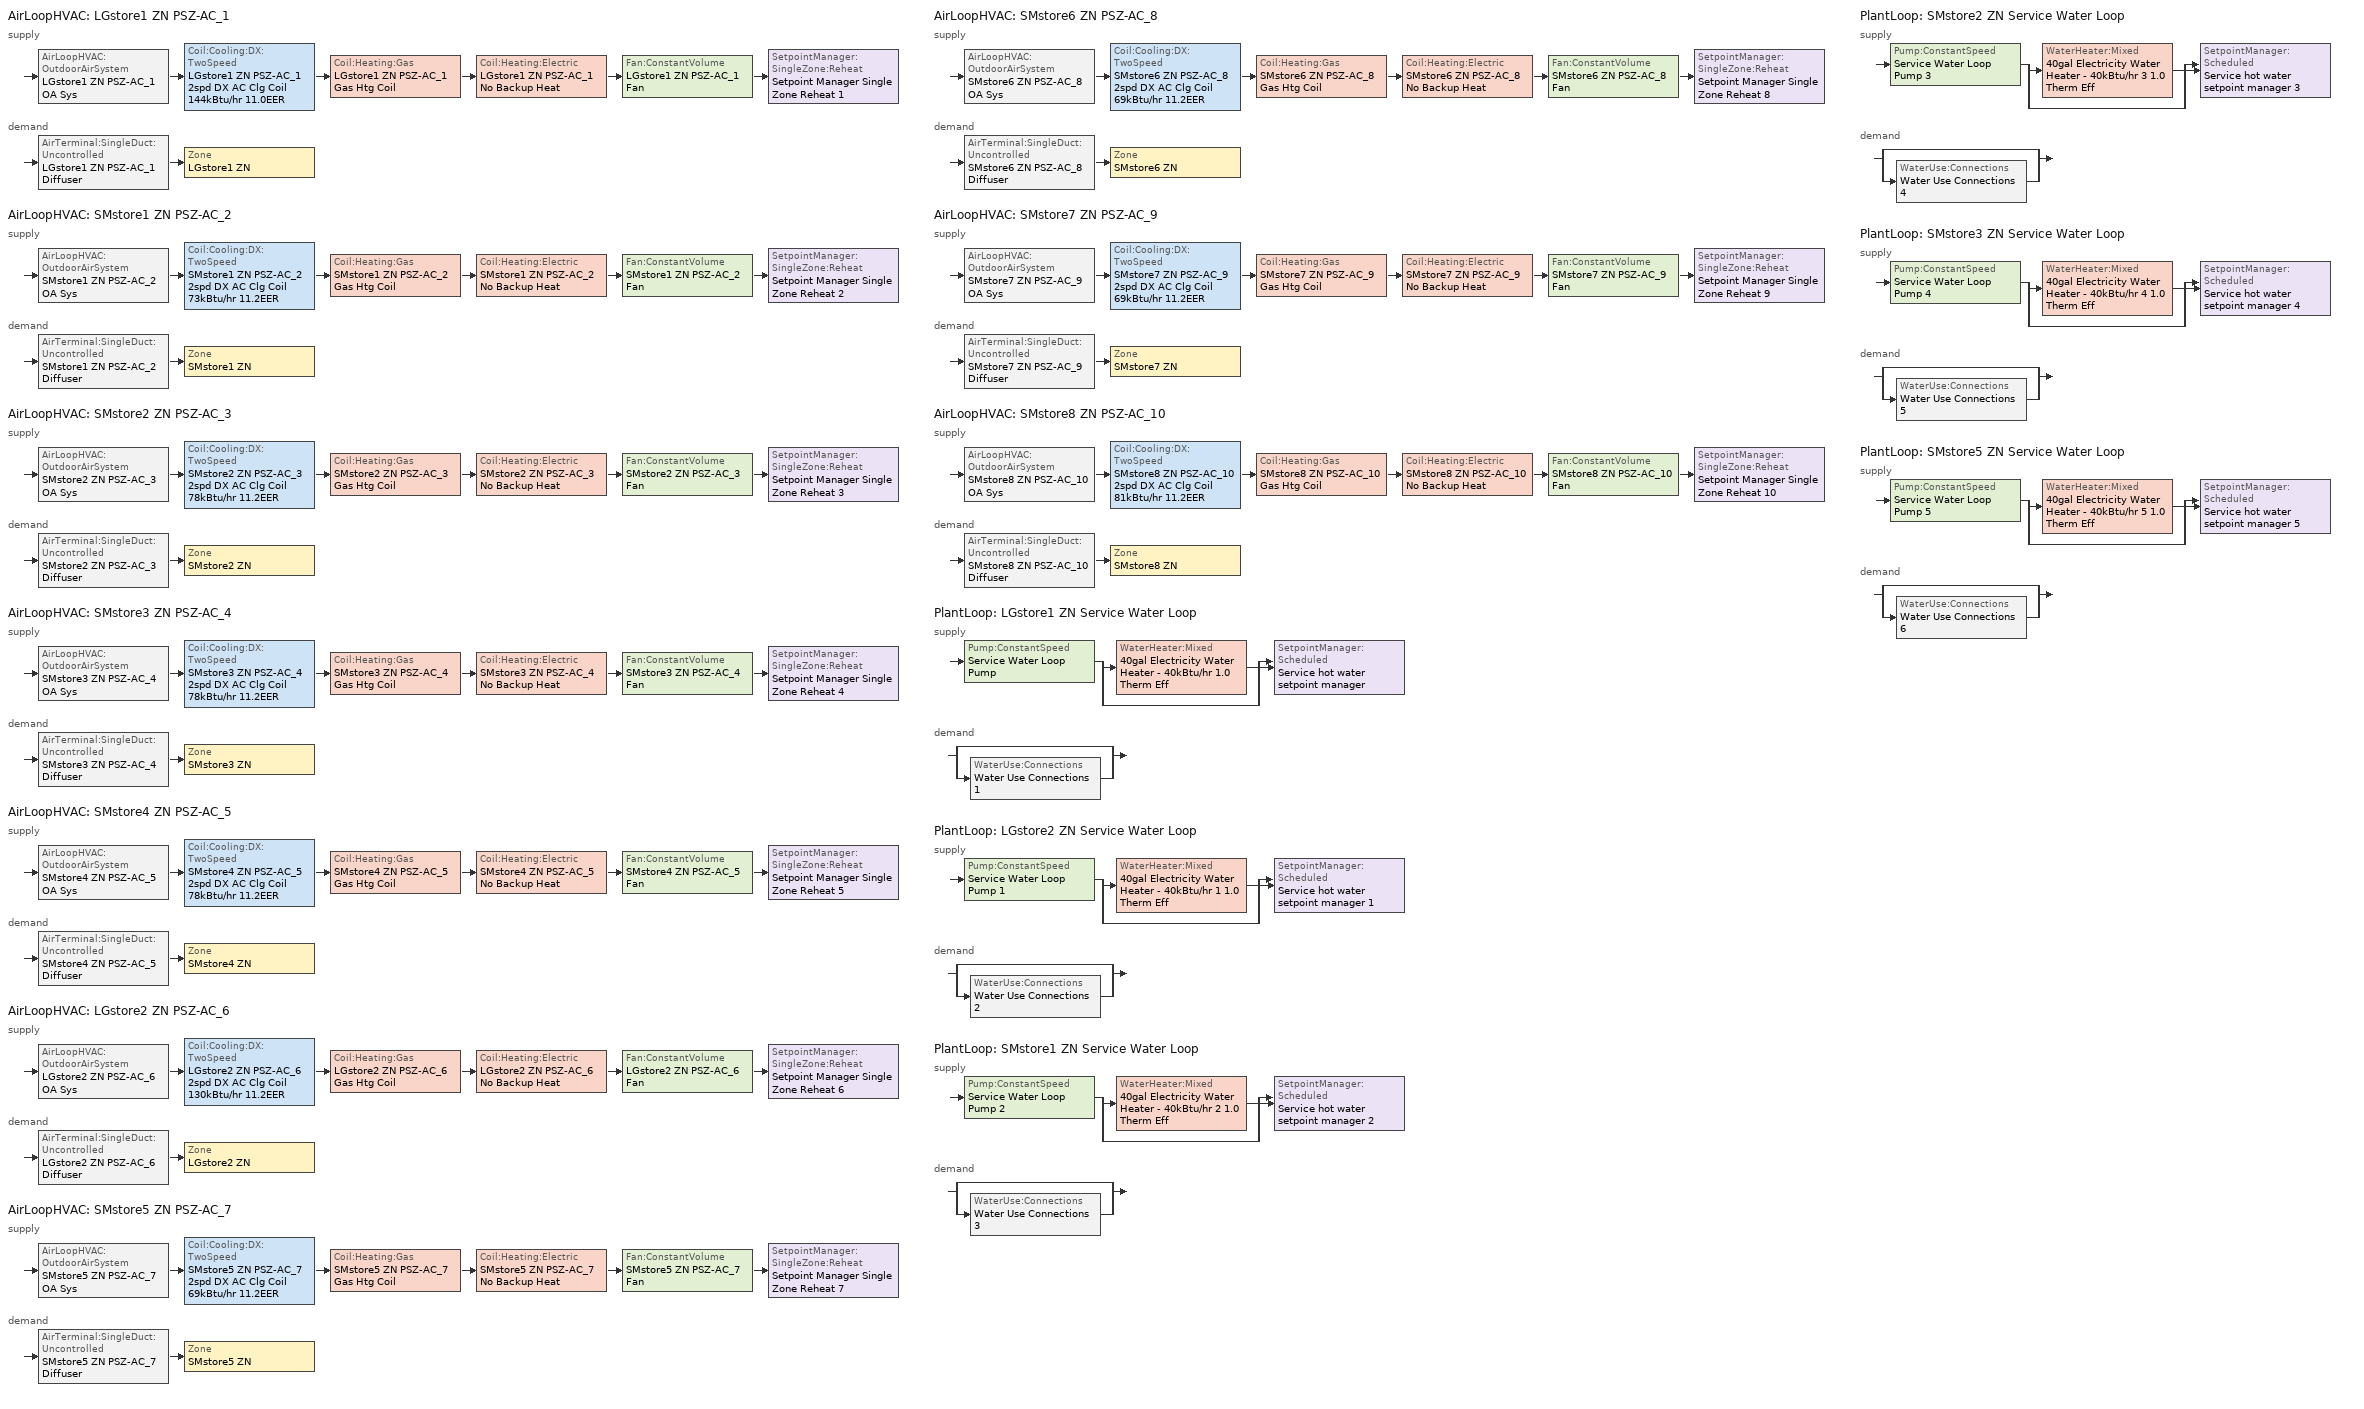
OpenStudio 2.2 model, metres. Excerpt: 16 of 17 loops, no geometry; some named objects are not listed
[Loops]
AirLoopHVAC 'LGstore1 ZN PSZ-AC_1'
 supply: AirLoopHVAC:OutdoorAirSystem 'LGstore1 ZN PSZ-AC_1 OA Sys' > Coil:Cooling:DX:TwoSpeed 'LGstore1 ZN PSZ-AC_1 2spd DX AC Clg Coil 144kBtu/hr 11.0EER' > Coil:Heating:Gas 'LGstore1 ZN PSZ-AC_1 Gas Htg Coil' > Coil:Heating:Electric 'LGstore1 ZN PSZ-AC_1 No Backup Heat' > Fan:ConstantVolume 'LGstore1 ZN PSZ-AC_1 Fan' > SetpointManager:SingleZone:Reheat 'Setpoint Manager Single Zone Reheat 1'
 demand: AirTerminal:SingleDuct:Uncontrolled 'LGstore1 ZN PSZ-AC_1 Diffuser' > Zone 'LGstore1 ZN'
AirLoopHVAC 'SMstore1 ZN PSZ-AC_2'
 supply: AirLoopHVAC:OutdoorAirSystem 'SMstore1 ZN PSZ-AC_2 OA Sys' > Coil:Cooling:DX:TwoSpeed 'SMstore1 ZN PSZ-AC_2 2spd DX AC Clg Coil 73kBtu/hr 11.2EER' > Coil:Heating:Gas 'SMstore1 ZN PSZ-AC_2 Gas Htg Coil' > Coil:Heating:Electric 'SMstore1 ZN PSZ-AC_2 No Backup Heat' > Fan:ConstantVolume 'SMstore1 ZN PSZ-AC_2 Fan' > SetpointManager:SingleZone:Reheat 'Setpoint Manager Single Zone Reheat 2'
 demand: AirTerminal:SingleDuct:Uncontrolled 'SMstore1 ZN PSZ-AC_2 Diffuser' > Zone 'SMstore1 ZN'
AirLoopHVAC 'SMstore2 ZN PSZ-AC_3'
 supply: AirLoopHVAC:OutdoorAirSystem 'SMstore2 ZN PSZ-AC_3 OA Sys' > Coil:Cooling:DX:TwoSpeed 'SMstore2 ZN PSZ-AC_3 2spd DX AC Clg Coil 78kBtu/hr 11.2EER' > Coil:Heating:Gas 'SMstore2 ZN PSZ-AC_3 Gas Htg Coil' > Coil:Heating:Electric 'SMstore2 ZN PSZ-AC_3 No Backup Heat' > Fan:ConstantVolume 'SMstore2 ZN PSZ-AC_3 Fan' > SetpointManager:SingleZone:Reheat 'Setpoint Manager Single Zone Reheat 3'
 demand: AirTerminal:SingleDuct:Uncontrolled 'SMstore2 ZN PSZ-AC_3 Diffuser' > Zone 'SMstore2 ZN'
AirLoopHVAC 'SMstore3 ZN PSZ-AC_4'
 supply: AirLoopHVAC:OutdoorAirSystem 'SMstore3 ZN PSZ-AC_4 OA Sys' > Coil:Cooling:DX:TwoSpeed 'SMstore3 ZN PSZ-AC_4 2spd DX AC Clg Coil 78kBtu/hr 11.2EER' > Coil:Heating:Gas 'SMstore3 ZN PSZ-AC_4 Gas Htg Coil' > Coil:Heating:Electric 'SMstore3 ZN PSZ-AC_4 No Backup Heat' > Fan:ConstantVolume 'SMstore3 ZN PSZ-AC_4 Fan' > SetpointManager:SingleZone:Reheat 'Setpoint Manager Single Zone Reheat 4'
 demand: AirTerminal:SingleDuct:Uncontrolled 'SMstore3 ZN PSZ-AC_4 Diffuser' > Zone 'SMstore3 ZN'
AirLoopHVAC 'SMstore4 ZN PSZ-AC_5'
 supply: AirLoopHVAC:OutdoorAirSystem 'SMstore4 ZN PSZ-AC_5 OA Sys' > Coil:Cooling:DX:TwoSpeed 'SMstore4 ZN PSZ-AC_5 2spd DX AC Clg Coil 78kBtu/hr 11.2EER' > Coil:Heating:Gas 'SMstore4 ZN PSZ-AC_5 Gas Htg Coil' > Coil:Heating:Electric 'SMstore4 ZN PSZ-AC_5 No Backup Heat' > Fan:ConstantVolume 'SMstore4 ZN PSZ-AC_5 Fan' > SetpointManager:SingleZone:Reheat 'Setpoint Manager Single Zone Reheat 5'
 demand: AirTerminal:SingleDuct:Uncontrolled 'SMstore4 ZN PSZ-AC_5 Diffuser' > Zone 'SMstore4 ZN'
AirLoopHVAC 'LGstore2 ZN PSZ-AC_6'
 supply: AirLoopHVAC:OutdoorAirSystem 'LGstore2 ZN PSZ-AC_6 OA Sys' > Coil:Cooling:DX:TwoSpeed 'LGstore2 ZN PSZ-AC_6 2spd DX AC Clg Coil 130kBtu/hr 11.2EER' > Coil:Heating:Gas 'LGstore2 ZN PSZ-AC_6 Gas Htg Coil' > Coil:Heating:Electric 'LGstore2 ZN PSZ-AC_6 No Backup Heat' > Fan:ConstantVolume 'LGstore2 ZN PSZ-AC_6 Fan' > SetpointManager:SingleZone:Reheat 'Setpoint Manager Single Zone Reheat 6'
 demand: AirTerminal:SingleDuct:Uncontrolled 'LGstore2 ZN PSZ-AC_6 Diffuser' > Zone 'LGstore2 ZN'
AirLoopHVAC 'SMstore5 ZN PSZ-AC_7'
 supply: AirLoopHVAC:OutdoorAirSystem 'SMstore5 ZN PSZ-AC_7 OA Sys' > Coil:Cooling:DX:TwoSpeed 'SMstore5 ZN PSZ-AC_7 2spd DX AC Clg Coil 69kBtu/hr 11.2EER' > Coil:Heating:Gas 'SMstore5 ZN PSZ-AC_7 Gas Htg Coil' > Coil:Heating:Electric 'SMstore5 ZN PSZ-AC_7 No Backup Heat' > Fan:ConstantVolume 'SMstore5 ZN PSZ-AC_7 Fan' > SetpointManager:SingleZone:Reheat 'Setpoint Manager Single Zone Reheat 7'
 demand: AirTerminal:SingleDuct:Uncontrolled 'SMstore5 ZN PSZ-AC_7 Diffuser' > Zone 'SMstore5 ZN'
AirLoopHVAC 'SMstore6 ZN PSZ-AC_8'
 supply: AirLoopHVAC:OutdoorAirSystem 'SMstore6 ZN PSZ-AC_8 OA Sys' > Coil:Cooling:DX:TwoSpeed 'SMstore6 ZN PSZ-AC_8 2spd DX AC Clg Coil 69kBtu/hr 11.2EER' > Coil:Heating:Gas 'SMstore6 ZN PSZ-AC_8 Gas Htg Coil' > Coil:Heating:Electric 'SMstore6 ZN PSZ-AC_8 No Backup Heat' > Fan:ConstantVolume 'SMstore6 ZN PSZ-AC_8 Fan' > SetpointManager:SingleZone:Reheat 'Setpoint Manager Single Zone Reheat 8'
 demand: AirTerminal:SingleDuct:Uncontrolled 'SMstore6 ZN PSZ-AC_8 Diffuser' > Zone 'SMstore6 ZN'
AirLoopHVAC 'SMstore7 ZN PSZ-AC_9'
 supply: AirLoopHVAC:OutdoorAirSystem 'SMstore7 ZN PSZ-AC_9 OA Sys' > Coil:Cooling:DX:TwoSpeed 'SMstore7 ZN PSZ-AC_9 2spd DX AC Clg Coil 69kBtu/hr 11.2EER' > Coil:Heating:Gas 'SMstore7 ZN PSZ-AC_9 Gas Htg Coil' > Coil:Heating:Electric 'SMstore7 ZN PSZ-AC_9 No Backup Heat' > Fan:ConstantVolume 'SMstore7 ZN PSZ-AC_9 Fan' > SetpointManager:SingleZone:Reheat 'Setpoint Manager Single Zone Reheat 9'
 demand: AirTerminal:SingleDuct:Uncontrolled 'SMstore7 ZN PSZ-AC_9 Diffuser' > Zone 'SMstore7 ZN'
AirLoopHVAC 'SMstore8 ZN PSZ-AC_10'
 supply: AirLoopHVAC:OutdoorAirSystem 'SMstore8 ZN PSZ-AC_10 OA Sys' > Coil:Cooling:DX:TwoSpeed 'SMstore8 ZN PSZ-AC_10 2spd DX AC Clg Coil 81kBtu/hr 11.2EER' > Coil:Heating:Gas 'SMstore8 ZN PSZ-AC_10 Gas Htg Coil' > Coil:Heating:Electric 'SMstore8 ZN PSZ-AC_10 No Backup Heat' > Fan:ConstantVolume 'SMstore8 ZN PSZ-AC_10 Fan' > SetpointManager:SingleZone:Reheat 'Setpoint Manager Single Zone Reheat 10'
 demand: AirTerminal:SingleDuct:Uncontrolled 'SMstore8 ZN PSZ-AC_10 Diffuser' > Zone 'SMstore8 ZN'
PlantLoop 'LGstore1 ZN Service Water Loop'
 supply: Pump:ConstantSpeed 'Service Water Loop Pump' > split
  | WaterHeater:Mixed '40gal Electricity Water Heater - 40kBtu/hr 1.0 Therm Eff'
  | bypass
  join > SetpointManager:Scheduled 'Service hot water setpoint manager'
 demand: split
  | bypass
  | WaterUse:Connections 'Water Use Connections 1'
PlantLoop 'LGstore2 ZN Service Water Loop'
 supply: Pump:ConstantSpeed 'Service Water Loop Pump 1' > split
  | WaterHeater:Mixed '40gal Electricity Water Heater - 40kBtu/hr 1 1.0 Therm Eff'
  | bypass
  join > SetpointManager:Scheduled 'Service hot water setpoint manager 1'
 demand: split
  | bypass
  | WaterUse:Connections 'Water Use Connections 2'
PlantLoop 'SMstore1 ZN Service Water Loop'
 supply: Pump:ConstantSpeed 'Service Water Loop Pump 2' > split
  | WaterHeater:Mixed '40gal Electricity Water Heater - 40kBtu/hr 2 1.0 Therm Eff'
  | bypass
  join > SetpointManager:Scheduled 'Service hot water setpoint manager 2'
 demand: split
  | bypass
  | WaterUse:Connections 'Water Use Connections 3'
PlantLoop 'SMstore2 ZN Service Water Loop'
 supply: Pump:ConstantSpeed 'Service Water Loop Pump 3' > split
  | WaterHeater:Mixed '40gal Electricity Water Heater - 40kBtu/hr 3 1.0 Therm Eff'
  | bypass
  join > SetpointManager:Scheduled 'Service hot water setpoint manager 3'
 demand: split
  | bypass
  | WaterUse:Connections 'Water Use Connections 4'
PlantLoop 'SMstore3 ZN Service Water Loop'
 supply: Pump:ConstantSpeed 'Service Water Loop Pump 4' > split
  | WaterHeater:Mixed '40gal Electricity Water Heater - 40kBtu/hr 4 1.0 Therm Eff'
  | bypass
  join > SetpointManager:Scheduled 'Service hot water setpoint manager 4'
 demand: split
  | bypass
  | WaterUse:Connections 'Water Use Connections 5'
PlantLoop 'SMstore5 ZN Service Water Loop'
 supply: Pump:ConstantSpeed 'Service Water Loop Pump 5' > split
  | WaterHeater:Mixed '40gal Electricity Water Heater - 40kBtu/hr 5 1.0 Therm Eff'
  | bypass
  join > SetpointManager:Scheduled 'Service hot water setpoint manager 5'
 demand: split
  | bypass
  | WaterUse:Connections 'Water Use Connections 6'
[Sizing:Zone] Zone Cooling Design Supply Air Temperature Input Method=SupplyAirTemperature; Zone Cooling Design Supply Air Temperature {C}=12.8; Zone Cooling Design Supply Air Temperature Difference {deltaC}=11.11; Zone Heating Design Supply Air Temperature Input Method=SupplyAirTemperature; Zone Heating Design Supply Air Temperature {C}=40; Zone Heating Design Supply Air Temperature Difference {deltaC}=11.11; Zone Cooling Design Supply Air Humidity Ratio {kg-H2O/kg-air}=0.0085; Zone Heating Design Supply Air Humidity Ratio {kg-H2O/kg-air}=0.008; Cooling Design Air Flow Method=DesignDay; Heating Design Air Flow Method=DesignDay; Account for Dedicated Outdoor Air System=No; Dedicated Outdoor Air System Control Strategy=NeutralSupplyAir; Dedicated Outdoor Air Low Setpoint Temperature for Design {C}=autosize; Dedicated Outdoor Air High Setpoint Temperature for Design {C}=autosize
LGstore1 ZN; LGstore2 ZN; SMstore1 ZN; SMstore2 ZN; SMstore3 ZN; SMstore4 ZN; SMstore5 ZN; SMstore6 ZN; SMstore7 ZN; SMstore8 ZN
[Zone equipment]
LGstore1 ZN: LGstore1 ZN PSZ-AC_1 Diffuser
LGstore2 ZN: LGstore2 ZN PSZ-AC_6 Diffuser
SMstore1 ZN: SMstore1 ZN PSZ-AC_2 Diffuser
SMstore2 ZN: SMstore2 ZN PSZ-AC_3 Diffuser
SMstore3 ZN: SMstore3 ZN PSZ-AC_4 Diffuser
SMstore4 ZN: SMstore4 ZN PSZ-AC_5 Diffuser
SMstore5 ZN: SMstore5 ZN PSZ-AC_7 Diffuser
SMstore6 ZN: SMstore6 ZN PSZ-AC_8 Diffuser
SMstore7 ZN: SMstore7 ZN PSZ-AC_9 Diffuser
SMstore8 ZN: SMstore8 ZN PSZ-AC_10 Diffuser
[AirLoopHVAC] Design Supply Air Flow Rate {m3/s}=AutoSize
Name | Availability Schedule | Availability Manager
LGstore1 ZN PSZ-AC_1 | RetailStripmall Type1_FAN_SCH | Availability Manager Night Cycle 1
SMstore1 ZN PSZ-AC_2 | RetailStripmall Type1_FAN_SCH | Availability Manager Night Cycle 2
SMstore2 ZN PSZ-AC_3 | RetailStripmall Type2_FAN_SCH | Availability Manager Night Cycle 3
SMstore3 ZN PSZ-AC_4 | RetailStripmall Type2_FAN_SCH | Availability Manager Night Cycle 4
SMstore4 ZN PSZ-AC_5 | RetailStripmall Type2_FAN_SCH | Availability Manager Night Cycle 5
LGstore2 ZN PSZ-AC_6 | RetailStripmall Type3_FAN_SCH | Availability Manager Night Cycle 6
SMstore5 ZN PSZ-AC_7 | RetailStripmall Type3_FAN_SCH | Availability Manager Night Cycle 7
SMstore6 ZN PSZ-AC_8 | RetailStripmall Type3_FAN_SCH | Availability Manager Night Cycle 8
SMstore7 ZN PSZ-AC_9 | RetailStripmall Type3_FAN_SCH | Availability Manager Night Cycle 9
SMstore8 ZN PSZ-AC_10 | RetailStripmall Type1_FAN_SCH | Availability Manager Night Cycle 10
[Sizing:System] Type of Load to Size On=Sensible; Design Outdoor Air Flow Rate {m3/s}=Autosize; Minimum System Air Flow Ratio=1; Preheat Design Temperature {C}=7; Preheat Design Humidity Ratio {kg-H2O/kg-Air}=0.008; Precool Design Temperature {C}=12.8; Precool Design Humidity Ratio {kg-H2O/kg-Air}=0.008; Central Cooling Design Supply Air Temperature {C}=12.8; Central Heating Design Supply Air Temperature {C}=40; Sizing Option=Coincident; 100% Outdoor Air in Cooling=No; 100% Outdoor Air in Heating=No; Central Cooling Design Supply Air Humidity Ratio {kg-H2O/kg-Air}=0.0085; Central Heating Design Supply Air Humidity Ratio {kg-H2O/kg-Air}=0.008; Cooling Design Air Flow Method=DesignDay; Cooling Design Air Flow Rate {m3/s}=0; Heating Design Air Flow Method=DesignDay; Heating Design Air Flow Rate {m3/s}=0; System Outdoor Air Method=ZoneSum; Zone Maximum Outdoor Air Fraction=1; Cooling Supply Air Flow Rate Per Floor Area {m3/s-m2}=0.00996765; Cooling Fraction of Autosized Cooling Supply Air Flow Rate=1; Cooling Supply Air Flow Rate Per Unit Cooling Capacity {m3/s-W}=3.94755e-05; Heating Supply Air Flow Rate Per Floor Area {m3/s-m2}=0.00996765; Heating Fraction of Autosized Heating Supply Air Flow Rate=1; Heating Fraction of Autosized Cooling Supply Air Flow Rate=1; Heating Supply Air Flow Rate Per Unit Heating Capacity {m3/s-W}=3.15882e-05; Cooling Design Capacity Method=CoolingDesignCapacity; Cooling Design Capacity {W}=autosize; Cooling Design Capacity Per Floor Area {W/m2}=234.7; Fraction of Autosized Cooling Design Capacity=1; Heating Design Capacity Method=HeatingDesignCapacity; Heating Design Capacity {W}=autosize; Heating Design Capacity Per Floor Area {W/m2}=157; Fraction of Autosized Heating Design Capacity=1; Central Cooling Capacity Control Method=OnOff
LGstore1 ZN PSZ-AC_1; SMstore1 ZN PSZ-AC_2; SMstore2 ZN PSZ-AC_3; SMstore3 ZN PSZ-AC_4; SMstore4 ZN PSZ-AC_5; LGstore2 ZN PSZ-AC_6; SMstore5 ZN PSZ-AC_7; SMstore6 ZN PSZ-AC_8; SMstore7 ZN PSZ-AC_9; SMstore8 ZN PSZ-AC_10
[SetpointManager:SingleZone:Reheat] Minimum Supply Air Temperature {C}=10; Maximum Supply Air Temperature {C}=50
Name | Control Zone
Setpoint Manager Single Zone Reheat 1 | LGstore1 ZN
Setpoint Manager Single Zone Reheat 2 | SMstore1 ZN
Setpoint Manager Single Zone Reheat 3 | SMstore2 ZN
Setpoint Manager Single Zone Reheat 4 | SMstore3 ZN
Setpoint Manager Single Zone Reheat 5 | SMstore4 ZN
Setpoint Manager Single Zone Reheat 6 | LGstore2 ZN
Setpoint Manager Single Zone Reheat 7 | SMstore5 ZN
Setpoint Manager Single Zone Reheat 8 | SMstore6 ZN
Setpoint Manager Single Zone Reheat 9 | SMstore7 ZN
Setpoint Manager Single Zone Reheat 10 | SMstore8 ZN
[Fan:ConstantVolume] Pressure Rise {Pa}=622.722; Maximum Flow Rate {m3/s}=AutoSize
Name | Availability Schedule | Fan Efficiency | Motor Efficiency
LGstore1 ZN PSZ-AC_1 Fan | RetailStripmall Type1_FAN_SCH | 0.58175 | 0.895
SMstore1 ZN PSZ-AC_2 Fan; SMstore8 ZN PSZ-AC_10 Fan | RetailStripmall Type1_FAN_SCH | 0.56225 | 0.865
SMstore2 ZN PSZ-AC_3 Fan; SMstore3 ZN PSZ-AC_4 Fan; SMstore4 ZN PSZ-AC_5 Fan | RetailStripmall Type2_FAN_SCH | 0.56225 | 0.865
LGstore2 ZN PSZ-AC_6 Fan; SMstore5 ZN PSZ-AC_7 Fan; SMstore6 ZN PSZ-AC_8 Fan; SMstore7 ZN PSZ-AC_9 Fan | RetailStripmall Type3_FAN_SCH | 0.56225 | 0.865
[Coil:Heating:Gas] Availability Schedule=Always On Discrete; Gas Burner Efficiency=0.8; Nominal Capacity {W}=AutoSize; Parasitic Electric Load {W}=0; Parasitic Gas Load {W}=0
LGstore1 ZN PSZ-AC_1 Gas Htg Coil; SMstore1 ZN PSZ-AC_2 Gas Htg Coil; SMstore2 ZN PSZ-AC_3 Gas Htg Coil; SMstore3 ZN PSZ-AC_4 Gas Htg Coil; SMstore4 ZN PSZ-AC_5 Gas Htg Coil; LGstore2 ZN PSZ-AC_6 Gas Htg Coil; SMstore5 ZN PSZ-AC_7 Gas Htg Coil; SMstore6 ZN PSZ-AC_8 Gas Htg Coil; SMstore7 ZN PSZ-AC_9 Gas Htg Coil; SMstore8 ZN PSZ-AC_10 Gas Htg Coil
[Coil:Heating:Electric] Availability Schedule=Always Off Discrete; Nominal Capacity {W}=0
LGstore1 ZN PSZ-AC_1 No Backup Heat; SMstore1 ZN PSZ-AC_2 No Backup Heat; SMstore2 ZN PSZ-AC_3 No Backup Heat; SMstore3 ZN PSZ-AC_4 No Backup Heat; SMstore4 ZN PSZ-AC_5 No Backup Heat; LGstore2 ZN PSZ-AC_6 No Backup Heat; SMstore5 ZN PSZ-AC_7 No Backup Heat; SMstore6 ZN PSZ-AC_8 No Backup Heat; SMstore7 ZN PSZ-AC_9 No Backup Heat; SMstore8 ZN PSZ-AC_10 No Backup Heat
[Coil:Cooling:DX:TwoSpeed] Availability Schedule=Always On Discrete; Rated High Speed Total Cooling Capacity {W}=Autosize; Rated High Speed Sensible Heat Ratio=Autosize; Rated High Speed Air Flow Rate {m3/s}=Autosize; Rated Low Speed Total Cooling Capacity {W}=Autosize; Rated Low Speed Sensible Heat Ratio=0.69; Condenser Type=AirCooled; High Speed Evaporative Condenser Effectiveness=0; High Speed Evaporative Condenser Air Flow Rate {m3/s}=Autosize; High Speed Evaporative Condenser Pump Rated Power Consumption {W}=Autosize; Low Speed Evaporative Condenser Effectiveness=0; Low Speed Evaporative Condenser Air Flow Rate {m3/s}=Autosize; Low Speed Evaporative Condenser Pump Rated Power Consumption {W}=Autosize; Basin Heater Capacity {W/K}=10; Basin Heater Setpoint Temperature {C}=2
Name | Rated High Speed COP {W/W} | Total Cooling Capacity Function of Temperature Curve | Total Cooling Capacity Function of Flow Fraction Curve | Energy Input Ratio Function of Temperature Curve | Energy Input Ratio Function of Flow Fraction Curve | Part Load Fraction Correlation Curve | Rated Low Speed COP {W/W} | Low Speed Total Cooling Capacity Function of Temperature Curve | Low Speed Energy Input Ratio Function of Temperature Curve
LGstore1 ZN PSZ-AC_1 2spd DX AC Clg Coil 144kBtu/hr 11.0EER | 3.84202 | CoilClgDXQRatio_fTwbToadbSI | CoilClgDXDblQRatio_fCFMRatio | CoilClgDXEIRRatio_fTwbToadbSI | CoilClgDXDblEIRRatio_fCFMRatio | CoilClgDXEIRRatio_fQFrac | 3.84202 | CoilClgDXQRatio_fTwbToadbSI 1 | CoilClgDXEIRRatio_fTwbToadbSI 1
SMstore1 ZN PSZ-AC_2 2spd DX AC Clg Coil 73kBtu/hr 11.2EER | 3.8497 | CoilClgDXQRatio_fTwbToadbSI 4 | CoilClgDXDblQRatio_fCFMRatio 2 | CoilClgDXEIRRatio_fTwbToadbSI 4 | CoilClgDXDblEIRRatio_fCFMRatio 2 | CoilClgDXEIRRatio_fQFrac 2 | 3.8497 | CoilClgDXQRatio_fTwbToadbSI 5 | CoilClgDXEIRRatio_fTwbToadbSI 5
SMstore2 ZN PSZ-AC_3 2spd DX AC Clg Coil 78kBtu/hr 11.2EER | 3.85414 | CoilClgDXQRatio_fTwbToadbSI 6 | CoilClgDXDblQRatio_fCFMRatio 3 | CoilClgDXEIRRatio_fTwbToadbSI 6 | CoilClgDXDblEIRRatio_fCFMRatio 3 | CoilClgDXEIRRatio_fQFrac 3 | 3.85414 | CoilClgDXQRatio_fTwbToadbSI 7 | CoilClgDXEIRRatio_fTwbToadbSI 7
SMstore3 ZN PSZ-AC_4 2spd DX AC Clg Coil 78kBtu/hr 11.2EER | 3.85369 | CoilClgDXQRatio_fTwbToadbSI 8 | CoilClgDXDblQRatio_fCFMRatio 4 | CoilClgDXEIRRatio_fTwbToadbSI 8 | CoilClgDXDblEIRRatio_fCFMRatio 4 | CoilClgDXEIRRatio_fQFrac 4 | 3.85369 | CoilClgDXQRatio_fTwbToadbSI 9 | CoilClgDXEIRRatio_fTwbToadbSI 9
SMstore4 ZN PSZ-AC_5 2spd DX AC Clg Coil 78kBtu/hr 11.2EER | 3.85387 | CoilClgDXQRatio_fTwbToadbSI 10 | CoilClgDXDblQRatio_fCFMRatio 5 | CoilClgDXEIRRatio_fTwbToadbSI 10 | CoilClgDXDblEIRRatio_fCFMRatio 5 | CoilClgDXEIRRatio_fQFrac 5 | 3.85387 | CoilClgDXQRatio_fTwbToadbSI 11 | CoilClgDXEIRRatio_fTwbToadbSI 11
LGstore2 ZN PSZ-AC_6 2spd DX AC Clg Coil 130kBtu/hr 11.2EER | 3.89995 | CoilClgDXQRatio_fTwbToadbSI 2 | CoilClgDXDblQRatio_fCFMRatio 1 | CoilClgDXEIRRatio_fTwbToadbSI 2 | CoilClgDXDblEIRRatio_fCFMRatio 1 | CoilClgDXEIRRatio_fQFrac 1 | 3.89995 | CoilClgDXQRatio_fTwbToadbSI 3 | CoilClgDXEIRRatio_fTwbToadbSI 3
SMstore5 ZN PSZ-AC_7 2spd DX AC Clg Coil 69kBtu/hr 11.2EER | 3.84603 | CoilClgDXQRatio_fTwbToadbSI 12 | CoilClgDXDblQRatio_fCFMRatio 6 | CoilClgDXEIRRatio_fTwbToadbSI 12 | CoilClgDXDblEIRRatio_fCFMRatio 6 | CoilClgDXEIRRatio_fQFrac 6 | 3.84603 | CoilClgDXQRatio_fTwbToadbSI 13 | CoilClgDXEIRRatio_fTwbToadbSI 13
SMstore6 ZN PSZ-AC_8 2spd DX AC Clg Coil 69kBtu/hr 11.2EER | 3.84575 | CoilClgDXQRatio_fTwbToadbSI 14 | CoilClgDXDblQRatio_fCFMRatio 7 | CoilClgDXEIRRatio_fTwbToadbSI 14 | CoilClgDXDblEIRRatio_fCFMRatio 7 | CoilClgDXEIRRatio_fQFrac 7 | 3.84575 | CoilClgDXQRatio_fTwbToadbSI 15 | CoilClgDXEIRRatio_fTwbToadbSI 15
SMstore7 ZN PSZ-AC_9 2spd DX AC Clg Coil 69kBtu/hr 11.2EER | 3.84596 | CoilClgDXQRatio_fTwbToadbSI 16 | CoilClgDXDblQRatio_fCFMRatio 8 | CoilClgDXEIRRatio_fTwbToadbSI 16 | CoilClgDXDblEIRRatio_fCFMRatio 8 | CoilClgDXEIRRatio_fQFrac 8 | 3.84596 | CoilClgDXQRatio_fTwbToadbSI 17 | CoilClgDXEIRRatio_fTwbToadbSI 17
SMstore8 ZN PSZ-AC_10 2spd DX AC Clg Coil 81kBtu/hr 11.2EER | 3.85692 | CoilClgDXQRatio_fTwbToadbSI 18 | CoilClgDXDblQRatio_fCFMRatio 9 | CoilClgDXEIRRatio_fTwbToadbSI 18 | CoilClgDXDblEIRRatio_fCFMRatio 9 | CoilClgDXEIRRatio_fQFrac 9 | 3.85692 | CoilClgDXQRatio_fTwbToadbSI 19 | CoilClgDXEIRRatio_fTwbToadbSI 19
[Controller:OutdoorAir] Minimum Outdoor Air Flow Rate {m3/s}=0; Maximum Outdoor Air Flow Rate {m3/s}=Autosize; Economizer Control Type=NoEconomizer; Economizer Control Action Type=ModulateFlow; Economizer Maximum Limit Dry-Bulb Temperature {C}=28; Economizer Maximum Limit Enthalpy {J/kg}=64000; Economizer Minimum Limit Dry-Bulb Temperature {C}=-100; Lockout Type=NoLockout; Minimum Limit Type=FixedMinimum; Minimum Outdoor Air Schedule=Always On Discrete; Maximum Fraction of Outdoor Air Schedule=RetailStandalone PSZ_Econ_MaxOAFrac_Sch; High Humidity Control=No; Heat Recovery Bypass Control Type=BypassWhenWithinEconomizerLimits
Name | Controller Mechanical Ventilation
LGstore1 ZN PSZ-AC_1 OA Sys Controller | Controller Mechanical Ventilation 1
SMstore1 ZN PSZ-AC_2 OA Sys Controller | Controller Mechanical Ventilation 2
SMstore2 ZN PSZ-AC_3 OA Sys Controller | Controller Mechanical Ventilation 3
SMstore3 ZN PSZ-AC_4 OA Sys Controller | Controller Mechanical Ventilation 4
SMstore4 ZN PSZ-AC_5 OA Sys Controller | Controller Mechanical Ventilation 5
LGstore2 ZN PSZ-AC_6 OA Sys Controller | Controller Mechanical Ventilation 6
SMstore5 ZN PSZ-AC_7 OA Sys Controller | Controller Mechanical Ventilation 7
SMstore6 ZN PSZ-AC_8 OA Sys Controller | Controller Mechanical Ventilation 8
SMstore7 ZN PSZ-AC_9 OA Sys Controller | Controller Mechanical Ventilation 9
SMstore8 ZN PSZ-AC_10 OA Sys Controller | Controller Mechanical Ventilation 10
[Controller:MechanicalVentilation] Availability Schedule=Always On Discrete; System Outdoor Air Method=ZoneSum
Controller Mechanical Ventilation 1; Controller Mechanical Ventilation 2; Controller Mechanical Ventilation 3; Controller Mechanical Ventilation 4; Controller Mechanical Ventilation 5; Controller Mechanical Ventilation 6; Controller Mechanical Ventilation 7; Controller Mechanical Ventilation 8; Controller Mechanical Ventilation 9; Controller Mechanical Ventilation 10
[AirLoopHVAC:OutdoorAirSystem]
Name | Controller
LGstore1 ZN PSZ-AC_1 OA Sys | LGstore1 ZN PSZ-AC_1 OA Sys Controller
SMstore1 ZN PSZ-AC_2 OA Sys | SMstore1 ZN PSZ-AC_2 OA Sys Controller
SMstore2 ZN PSZ-AC_3 OA Sys | SMstore2 ZN PSZ-AC_3 OA Sys Controller
SMstore3 ZN PSZ-AC_4 OA Sys | SMstore3 ZN PSZ-AC_4 OA Sys Controller
SMstore4 ZN PSZ-AC_5 OA Sys | SMstore4 ZN PSZ-AC_5 OA Sys Controller
LGstore2 ZN PSZ-AC_6 OA Sys | LGstore2 ZN PSZ-AC_6 OA Sys Controller
SMstore5 ZN PSZ-AC_7 OA Sys | SMstore5 ZN PSZ-AC_7 OA Sys Controller
SMstore6 ZN PSZ-AC_8 OA Sys | SMstore6 ZN PSZ-AC_8 OA Sys Controller
SMstore7 ZN PSZ-AC_9 OA Sys | SMstore7 ZN PSZ-AC_9 OA Sys Controller
SMstore8 ZN PSZ-AC_10 OA Sys | SMstore8 ZN PSZ-AC_10 OA Sys Controller
[AvailabilityManager:NightCycle] Control Type=CycleOnAny; Thermostat Tolerance {deltaC}=1; Cycling Run Time {s}=3600
Availability Manager Night Cycle 1; Availability Manager Night Cycle 2; Availability Manager Night Cycle 3; Availability Manager Night Cycle 4; Availability Manager Night Cycle 5; Availability Manager Night Cycle 6; Availability Manager Night Cycle 7; Availability Manager Night Cycle 8; Availability Manager Night Cycle 9; Availability Manager Night Cycle 10
[AirTerminal:SingleDuct:Uncontrolled] Availability Schedule=Always On Discrete; Maximum Air Flow Rate {m3/s}=AutoSize
LGstore1 ZN PSZ-AC_1 Diffuser; SMstore1 ZN PSZ-AC_2 Diffuser; SMstore2 ZN PSZ-AC_3 Diffuser; SMstore3 ZN PSZ-AC_4 Diffuser; SMstore4 ZN PSZ-AC_5 Diffuser; LGstore2 ZN PSZ-AC_6 Diffuser; SMstore5 ZN PSZ-AC_7 Diffuser; SMstore6 ZN PSZ-AC_8 Diffuser; SMstore7 ZN PSZ-AC_9 Diffuser; SMstore8 ZN PSZ-AC_10 Diffuser
[PlantLoop] Glycol Concentration=0; Maximum Loop Temperature {C}=60; Minimum Loop Temperature {C}=10; Plant Loop Volume {m3}=Autocalculate; Load Distribution Scheme=Optimal
LGstore1 ZN Service Water Loop; LGstore2 ZN Service Water Loop; SMstore1 ZN Service Water Loop; SMstore2 ZN Service Water Loop; SMstore3 ZN Service Water Loop; SMstore5 ZN Service Water Loop
[Sizing:Plant] Loop Type=Heating; Design Loop Exit Temperature {C}=60; Loop Design Temperature Difference {deltaC}=5; Sizing Option=NonCoincident; Zone Timesteps in Averaging Window=1; Coincident Sizing Factor Mode=None
LGstore1 ZN Service Water Loop; LGstore2 ZN Service Water Loop; SMstore1 ZN Service Water Loop; SMstore2 ZN Service Water Loop; SMstore3 ZN Service Water Loop; SMstore5 ZN Service Water Loop
[SetpointManager:Scheduled] Control Variable=Temperature
Name | Schedule
Service hot water setpoint manager | Service Water Loop Temp - 140F
Service hot water setpoint manager 1 | Service Water Loop Temp - 140F 1
Service hot water setpoint manager 2 | Service Water Loop Temp - 140F 2
Service hot water setpoint manager 3 | Service Water Loop Temp - 140F 3
Service hot water setpoint manager 4 | Service Water Loop Temp - 140F 4
Service hot water setpoint manager 5 | Service Water Loop Temp - 140F 5
[Pump:ConstantSpeed] Rated Flow Rate {m3/s}=autosize; Rated Pump Head {Pa}=0.001; Rated Power Consumption {W}=autosize; Motor Efficiency=0.7; Fraction of Motor Inefficiencies to Fluid Stream=0; Pump Control Type=Intermittent
Service Water Loop Pump; Service Water Loop Pump 1; Service Water Loop Pump 2; Service Water Loop Pump 3; Service Water Loop Pump 4; Service Water Loop Pump 5
[WaterHeater:Mixed] Tank Volume {m3}=0.151416; Deadband Temperature Difference {deltaC}=2; Maximum Temperature Limit {C}=82.2222; Heater Control Type=Cycle; Heater Maximum Capacity {W}=11722.8; Heater Fuel Type=Electricity; Heater Thermal Efficiency=1; Off Cycle Parasitic Fuel Consumption Rate {W}=173; Off Cycle Parasitic Fuel Type=Electricity; Off Cycle Parasitic Heat Fraction to Tank=0.8; On Cycle Parasitic Fuel Consumption Rate {W}=173; On Cycle Parasitic Fuel Type=Electricity; On Cycle Parasitic Heat Fraction to Tank=0; Ambient Temperature Indicator=ThermalZone; Off Cycle Loss Coefficient to Ambient Temperature {W/K}=0.615891; On Cycle Loss Coefficient to Ambient Temperature {W/K}=0.615891; Use Side Effectiveness=1; Source Side Effectiveness=1; Use Side Design Flow Rate {m3/s}=autosize; Source Side Design Flow Rate {m3/s}=autosize; Indirect Water Heating Recovery Time {hr}=1.5
Name | Setpoint Temperature Schedule | Ambient Temperature Schedule | Ambient Temperature Thermal Zone
40gal Electricity Water Heater - 40kBtu/hr 1.0 Therm Eff | Service Water Loop Temp - 140F | Schedule Ruleset 1 | LGstore1 ZN
40gal Electricity Water Heater - 40kBtu/hr 1 1.0 Therm Eff | Service Water Loop Temp - 140F 1 | Schedule Ruleset 3 | LGstore2 ZN
40gal Electricity Water Heater - 40kBtu/hr 2 1.0 Therm Eff | Service Water Loop Temp - 140F 2 | Schedule Ruleset 5 | SMstore1 ZN
40gal Electricity Water Heater - 40kBtu/hr 3 1.0 Therm Eff | Service Water Loop Temp - 140F 3 | Schedule Ruleset 7 | SMstore2 ZN
40gal Electricity Water Heater - 40kBtu/hr 4 1.0 Therm Eff | Service Water Loop Temp - 140F 4 | Schedule Ruleset 9 | SMstore3 ZN
40gal Electricity Water Heater - 40kBtu/hr 5 1.0 Therm Eff | Service Water Loop Temp - 140F 5 | Schedule Ruleset 11 | SMstore5 ZN
[WaterUse:Connections]
Name | Water Use Equipment Name 1
Water Use Connections 1 | Lgstore1 Service Water Use 0.03gal/min
Water Use Connections 2 | Lgstore2 Service Water Use 0.03gal/min
Water Use Connections 3 | Smstore1 Service Water Use 0.03gal/min
Water Use Connections 4 | Smstore2 Service Water Use 0.03gal/min
Water Use Connections 5 | Smstore3 Service Water Use 0.03gal/min
Water Use Connections 6 | Smstore5 Service Water Use 0.03gal/min
[WaterUse:Equipment:Definition] Peak Flow Rate {m3/s}=1.89271e-06
Name | Target Temperature Schedule | Sensible Fraction Schedule | Latent Fraction Schedule
Main Service Water Use Def 0.03gal/min | Mixed Water At Faucet Temp - 120F | Fraction Sensible - 0.2 | Fraction Latent - 0.05
Main Service Water Use Def 0.03gal/min 1 | Mixed Water At Faucet Temp - 120F 1 | Fraction Sensible - 0.2 1 | Fraction Latent - 0.05 1
Main Service Water Use Def 0.03gal/min 2 | Mixed Water At Faucet Temp - 120F 2 | Fraction Sensible - 0.2 2 | Fraction Latent - 0.05 2
Main Service Water Use Def 0.03gal/min 3 | Mixed Water At Faucet Temp - 120F 3 | Fraction Sensible - 0.2 3 | Fraction Latent - 0.05 3
Main Service Water Use Def 0.03gal/min 4 | Mixed Water At Faucet Temp - 120F 4 | Fraction Sensible - 0.2 4 | Fraction Latent - 0.05 4
Main Service Water Use Def 0.03gal/min 5 | Mixed Water At Faucet Temp - 120F 5 | Fraction Sensible - 0.2 5 | Fraction Latent - 0.05 5
[WaterUse:Equipment]
Name | Water Use Equipment Definition | Space | Flow Rate Fraction Schedule
Lgstore1 Service Water Use 0.03gal/min | Main Service Water Use Def 0.03gal/min | LGstore1 | RetailStripmall Type1_SWH_SCH
Lgstore2 Service Water Use 0.03gal/min | Main Service Water Use Def 0.03gal/min 1 | LGstore2 | RetailStripmall Type3_SWH_SCH
Smstore1 Service Water Use 0.03gal/min | Main Service Water Use Def 0.03gal/min 2 | SMstore1 | RetailStripmall Type1_SWH_SCH
Smstore2 Service Water Use 0.03gal/min | Main Service Water Use Def 0.03gal/min 3 | SMstore2 | RetailStripmall Type2_SWH_SCH
Smstore3 Service Water Use 0.03gal/min | Main Service Water Use Def 0.03gal/min 4 | SMstore3 | RetailStripmall Type2_SWH_SCH
Smstore5 Service Water Use 0.03gal/min | Main Service Water Use Def 0.03gal/min 5 | SMstore5 | RetailStripmall Type3_SWH_SCH
[Schedule:Ruleset]
Name | Default Day Schedule | Summer Design Day Schedule | Winter Design Day Schedule
RetailStripmall Type1_FAN_SCH | RetailStripmall Type1_FAN_SCH Default | RetailStripmall Type1_FAN_SCH Summer Design Day | RetailStripmall Type1_FAN_SCH Winter Design Day
RetailStandalone PSZ_Econ_MaxOAFrac_Sch | RetailStandalone PSZ_Econ_MaxOAFrac_Sch Default | RetailStandalone PSZ_Econ_MaxOAFrac_Sch Summer Design Day | RetailStandalone PSZ_Econ_MaxOAFrac_Sch Winter Design Day
RetailStripmall Type2_FAN_SCH | RetailStripmall Type2_FAN_SCH Default | RetailStripmall Type2_FAN_SCH Summer Design Day | RetailStripmall Type2_FAN_SCH Winter Design Day
RetailStripmall Type3_FAN_SCH | RetailStripmall Type3_FAN_SCH Default | RetailStripmall Type3_FAN_SCH Summer Design Day | RetailStripmall Type3_FAN_SCH Winter Design Day
Service Water Loop Temp - 140F | Service Water Loop Temp - 140F Default
Schedule Ruleset 1 | Schedule Day 55
Fraction Sensible - 0.2 | Schedule Day 57
Fraction Latent - 0.05 | Schedule Day 58
Mixed Water At Faucet Temp - 120F | Schedule Day 59
RetailStripmall Type1_SWH_SCH | RetailStripmall Type1_SWH_SCH Default | RetailStripmall Type1_SWH_SCH Summer Design Day | RetailStripmall Type1_SWH_SCH Winter Design Day
Service Water Loop Temp - 140F 1 | Service Water Loop Temp - 140F Default 1
Schedule Ruleset 3 | Schedule Day 62
Fraction Sensible - 0.2 1 | Schedule Day 64
Fraction Latent - 0.05 1 | Schedule Day 65
Mixed Water At Faucet Temp - 120F 1 | Schedule Day 66
RetailStripmall Type3_SWH_SCH | RetailStripmall Type3_SWH_SCH Default | RetailStripmall Type3_SWH_SCH Summer Design Day | RetailStripmall Type3_SWH_SCH Winter Design Day
Service Water Loop Temp - 140F 2 | Service Water Loop Temp - 140F Default 2
Schedule Ruleset 5 | Schedule Day 69
Fraction Sensible - 0.2 2 | Schedule Day 71
Fraction Latent - 0.05 2 | Schedule Day 72
Mixed Water At Faucet Temp - 120F 2 | Schedule Day 73
Service Water Loop Temp - 140F 3 | Service Water Loop Temp - 140F Default 3
Schedule Ruleset 7 | Schedule Day 74
Fraction Sensible - 0.2 3 | Schedule Day 76
Fraction Latent - 0.05 3 | Schedule Day 77
Mixed Water At Faucet Temp - 120F 3 | Schedule Day 78
RetailStripmall Type2_SWH_SCH | RetailStripmall Type2_SWH_SCH Default | RetailStripmall Type2_SWH_SCH Summer Design Day | RetailStripmall Type2_SWH_SCH Winter Design Day
Service Water Loop Temp - 140F 4 | Service Water Loop Temp - 140F Default 4
Schedule Ruleset 9 | Schedule Day 81
Fraction Sensible - 0.2 4 | Schedule Day 83
Fraction Latent - 0.05 4 | Schedule Day 84
Mixed Water At Faucet Temp - 120F 4 | Schedule Day 85
Service Water Loop Temp - 140F 5 | Service Water Loop Temp - 140F Default 5
Schedule Ruleset 11 | Schedule Day 86
Fraction Sensible - 0.2 5 | Schedule Day 88
Fraction Latent - 0.05 5 | Schedule Day 89
Mixed Water At Faucet Temp - 120F 5 | Schedule Day 90
[Schedule:Day]
RetailStripmall Type1_FAN_SCH Default; RetailStripmall Type1_FAN_SCH Summer Design Day; RetailStripmall Type1_FAN_SCH Default|SmrDsn|Mon|Tue|Wed|Thu Day: 8, 0, 0, 24, 0, 1
RetailStripmall Type1_FAN_SCH Winter Design Day; RetailStripmall Type1_FAN_SCH WntrDsn|Sat|Fri Day: 1, 0, 1, 8, 0, 0, 24, 0, 1
RetailStandalone PSZ_Econ_MaxOAFrac_Sch Default; RetailStandalone PSZ_Econ_MaxOAFrac_Sch Winter Design Day; RetailStandalone PSZ_Econ_MaxOAFrac_Sch Summer Design Day: 24, 0, 0.7
RetailStripmall Type2_FAN_SCH Default: 8, 0, 0, 18, 0, 1, 24, 0, 0
RetailStripmall Type2_FAN_SCH Summer Design Day; RetailStripmall Type2_FAN_SCH SmrDsn|Wkdy Day: 7, 0, 0, 21, 0, 1, 24, 0, 0
RetailStripmall Type2_FAN_SCH Winter Design Day; RetailStripmall Type2_FAN_SCH WntrDsn|Sat Day: 7, 0, 0, 19, 0, 1, 24, 0, 0
RetailStripmall Type3_FAN_SCH Default: 9, 0, 0, 18, 0, 1, 24, 0, 0
RetailStripmall Type3_FAN_SCH Summer Design Day; RetailStripmall Type3_FAN_SCH SmrDsn|Wkdy Day: 8, 0, 0, 21, 0, 1, 24, 0, 0
RetailStripmall Type3_FAN_SCH Winter Design Day; RetailStripmall Type3_FAN_SCH WntrDsn|Sat Day: 8, 0, 0, 19, 0, 1, 24, 0, 0
Service Water Loop Temp - 140F Default; Service Water Loop Temp - 140F Default 1; Service Water Loop Temp - 140F Default 2; Service Water Loop Temp - 140F Default 3; Service Water Loop Temp - 140F Default 4; Service Water Loop Temp - 140F Default 5: 24, 0, 60
Schedule Day 55; Schedule Day 62; Schedule Day 69; Schedule Day 74; Schedule Day 81; Schedule Day 86: 24, 0, 22
Schedule Day 57; Schedule Day 64; Schedule Day 71; Schedule Day 76; Schedule Day 83; Schedule Day 88: 24, 0, 0.2
Schedule Day 58; Schedule Day 65; Schedule Day 72; Schedule Day 77; Schedule Day 84; Schedule Day 89: 24, 0, 0.05
Schedule Day 59; Schedule Day 66; Schedule Day 73; Schedule Day 78; Schedule Day 85; Schedule Day 90: 24, 0, 48.8889
RetailStripmall Type1_SWH_SCH Default: 8, 0, 0, 9, 0, 0.1, 10, 0, 0.14, 11, 0, 0.29, 12, 0, 0.31, 14, 0, 0.36, 15, 0, 0.34, 16, 0, 0.35, 17, 0, 0.37, 18, 0, 0.34, 19, 0, 0.25, 20, 0, 0.27, 21, 0, 0.21, 23, 0, 0.16, 24, 0, 0.1
RetailStripmall Type1_SWH_SCH Summer Design Day; RetailStripmall Type1_SWH_SCH SmrDsn|Mon|Tue|Wed|Thu Day: 7, 0, 0, 9, 0, 0.04, 10, 0, 0.15, 11, 0, 0.23, 12, 0, 0.32, 13, 0, 0.41, 14, 0, 0.62, 15, 0, 0.6, 16, 0, 0.55, 17, 0, 0.45, 18, 0, 0.5, 19, 0, 0.46, 20, 0, 0.47, 21, 0, 0.34, 22, 0, 0.33, 23, 0, 0.23, 24, 0, 0.13
RetailStripmall Type1_SWH_SCH Winter Design Day; RetailStripmall Type1_SWH_SCH WntrDsn|Sat|Fri Day: 1, 0, 0.13, 9, 0, 0, 10, 0, 0.2, 11, 0, 0.23, 12, 0, 0.32, 13, 0, 0.41, 14, 0, 0.65, 15, 0, 0.6, 16, 0, 0.55, 17, 0, 0.45, 18, 0, 0.5, 19, 0, 0.46, 20, 0, 0.47, 21, 0, 0.34, 22, 0, 0.33, 23, 0, 0.23, 24, 0, 0.13
RetailStripmall Type3_SWH_SCH Default: 10, 0, 0, 11, 0, 0.12, 12, 0, 0.29, 13, 0, 0.31, 15, 0, 0.36, 16, 0, 0.34, 17, 0, 0.35, 18, 0, 0.37, 24, 0, 0
RetailStripmall Type3_SWH_SCH Summer Design Day; RetailStripmall Type3_SWH_SCH SmrDsn|Wkdy Day: 9, 0, 0, 10, 0, 0.15, 11, 0, 0.25, 12, 0, 0.41, 13, 0, 0.57, 14, 0, 0.62, 15, 0, 0.61, 16, 0, 0.5, 17, 0, 0.45, 18, 0, 0.46, 19, 0, 0.47, 20, 0, 0.42, 21, 0, 0.34, 24, 0, 0
RetailStripmall Type3_SWH_SCH Winter Design Day; RetailStripmall Type3_SWH_SCH WntrDsn|Sat Day: 9, 0, 0, 10, 0, 0.2, 11, 0, 0.27, 12, 0, 0.42, 13, 0, 0.54, 14, 0, 0.59, 15, 0, 0.6, 16, 0, 0.49, 17, 0, 0.48, 18, 0, 0.47, 19, 0, 0.46, 24, 0, 0
RetailStripmall Type2_SWH_SCH Default: 9, 0, 0, 10, 0, 0.12, 11, 0, 0.14, 12, 0, 0.29, 13, 0, 0.33, 14, 0, 0.4, 15, 0, 0.36, 16, 0, 0.37, 17, 0, 0.35, 18, 0, 0.37, 24, 0, 0
RetailStripmall Type2_SWH_SCH Summer Design Day; RetailStripmall Type2_SWH_SCH SmrDsn|Wkdy Day: 8, 0, 0, 9, 0, 0.15, 10, 0, 0.23, 11, 0, 0.32, 12, 0, 0.41, 13, 0, 0.57, 14, 0, 0.62, 15, 0, 0.61, 16, 0, 0.5, 17, 0, 0.45, 18, 0, 0.46, 19, 0, 0.47, 20, 0, 0.42, 21, 0, 0.34, 24, 0, 0
RetailStripmall Type2_SWH_SCH Winter Design Day; RetailStripmall Type2_SWH_SCH WntrDsn|Sat Day: 8, 0, 0, 9, 0, 0.2, 10, 0, 0.24, 11, 0, 0.27, 12, 0, 0.42, 13, 0, 0.54, 14, 0, 0.62, 15, 0, 0.6, 16, 0, 0.5, 17, 0, 0.48, 18, 0, 0.47, 19, 0, 0.34, 24, 0, 0
[Schedule:Rule] Date Specification Type=DateRange; Start Month=1; Start Day=1; End Month=12; End Day=31
Name | Schedule Ruleset | Rule Order | Day Schedule | Apply Monday | Apply Tuesday | Apply Wednesday | Apply Thursday | Apply Friday | Apply Saturday
Schedule Rule 38 | RetailStripmall Type1_FAN_SCH | 1 | RetailStripmall Type1_FAN_SCH Default|SmrDsn|Mon|Tue|Wed|Thu Day | Yes | Yes | Yes | Yes
Schedule Rule 39 | RetailStripmall Type1_FAN_SCH | 0 | RetailStripmall Type1_FAN_SCH WntrDsn|Sat|Fri Day |  |  |  |  | Yes | Yes
Schedule Rule 42 | RetailStripmall Type2_FAN_SCH | 1 | RetailStripmall Type2_FAN_SCH SmrDsn|Wkdy Day | Yes | Yes | Yes | Yes | Yes
Schedule Rule 43 | RetailStripmall Type2_FAN_SCH | 0 | RetailStripmall Type2_FAN_SCH WntrDsn|Sat Day |  |  |  |  |  | Yes
Schedule Rule 46 | RetailStripmall Type3_FAN_SCH | 1 | RetailStripmall Type3_FAN_SCH SmrDsn|Wkdy Day | Yes | Yes | Yes | Yes | Yes
Schedule Rule 47 | RetailStripmall Type3_FAN_SCH | 0 | RetailStripmall Type3_FAN_SCH WntrDsn|Sat Day |  |  |  |  |  | Yes
Schedule Rule 50 | RetailStripmall Type1_SWH_SCH | 1 | RetailStripmall Type1_SWH_SCH SmrDsn|Mon|Tue|Wed|Thu Day | Yes | Yes | Yes | Yes
Schedule Rule 51 | RetailStripmall Type1_SWH_SCH | 0 | RetailStripmall Type1_SWH_SCH WntrDsn|Sat|Fri Day |  |  |  |  | Yes | Yes
Schedule Rule 52 | RetailStripmall Type3_SWH_SCH | 1 | RetailStripmall Type3_SWH_SCH SmrDsn|Wkdy Day | Yes | Yes | Yes | Yes | Yes
Schedule Rule 53 | RetailStripmall Type3_SWH_SCH | 0 | RetailStripmall Type3_SWH_SCH WntrDsn|Sat Day |  |  |  |  |  | Yes
Schedule Rule 54 | RetailStripmall Type2_SWH_SCH | 1 | RetailStripmall Type2_SWH_SCH SmrDsn|Wkdy Day | Yes | Yes | Yes | Yes | Yes
Schedule Rule 55 | RetailStripmall Type2_SWH_SCH | 0 | RetailStripmall Type2_SWH_SCH WntrDsn|Sat Day |  |  |  |  |  | Yes
[Schedule:Constant]
Name | Value
Always On Discrete | 1
Always Off Discrete | 0
[Curve:Biquadratic] Minimum Value of x=13.89; Maximum Value of x=25; Minimum Value of y=23.89; Maximum Value of y=46.11; Minimum Curve Output=0.77
Name | Coefficient1 Constant | Coefficient2 x | Coefficient3 x**2 | Coefficient4 y | Coefficient5 y**2 | Coefficient6 x*y | Maximum Curve Output
CoilClgDXQRatio_fTwbToadbSI; CoilClgDXQRatio_fTwbToadbSI 1; CoilClgDXQRatio_fTwbToadbSI 2; CoilClgDXQRatio_fTwbToadbSI 3; CoilClgDXQRatio_fTwbToadbSI 4; CoilClgDXQRatio_fTwbToadbSI 5; CoilClgDXQRatio_fTwbToadbSI 6; CoilClgDXQRatio_fTwbToadbSI 7; CoilClgDXQRatio_fTwbToadbSI 8; CoilClgDXQRatio_fTwbToadbSI 9; CoilClgDXQRatio_fTwbToadbSI 10; CoilClgDXQRatio_fTwbToadbSI 11; CoilClgDXQRatio_fTwbToadbSI 12; CoilClgDXQRatio_fTwbToadbSI 13; CoilClgDXQRatio_fTwbToadbSI 14; CoilClgDXQRatio_fTwbToadbSI 15; CoilClgDXQRatio_fTwbToadbSI 16; CoilClgDXQRatio_fTwbToadbSI 17; CoilClgDXQRatio_fTwbToadbSI 18; CoilClgDXQRatio_fTwbToadbSI 19 | 0.86779 | 0.014245 | 0.000554 | -0.007569 | 3.2e-05 | -0.000191 | 1.29
CoilClgDXEIRRatio_fTwbToadbSI; CoilClgDXEIRRatio_fTwbToadbSI 1; CoilClgDXEIRRatio_fTwbToadbSI 2; CoilClgDXEIRRatio_fTwbToadbSI 3; CoilClgDXEIRRatio_fTwbToadbSI 4; CoilClgDXEIRRatio_fTwbToadbSI 5; CoilClgDXEIRRatio_fTwbToadbSI 6; CoilClgDXEIRRatio_fTwbToadbSI 7; CoilClgDXEIRRatio_fTwbToadbSI 8; CoilClgDXEIRRatio_fTwbToadbSI 9; CoilClgDXEIRRatio_fTwbToadbSI 10; CoilClgDXEIRRatio_fTwbToadbSI 11; CoilClgDXEIRRatio_fTwbToadbSI 12; CoilClgDXEIRRatio_fTwbToadbSI 13; CoilClgDXEIRRatio_fTwbToadbSI 14; CoilClgDXEIRRatio_fTwbToadbSI 15; CoilClgDXEIRRatio_fTwbToadbSI 16; CoilClgDXEIRRatio_fTwbToadbSI 17; CoilClgDXEIRRatio_fTwbToadbSI 18; CoilClgDXEIRRatio_fTwbToadbSI 19 | 0.116709 | 0.028458 | -0.000411 | 0.021422 | 0.000162 | -0.00068 | 1.33
[Curve:Cubic]
Name | Coefficient1 Constant | Coefficient2 x | Coefficient3 x**2 | Coefficient4 x**3 | Minimum Value of x | Maximum Value of x | Minimum Curve Output | Maximum Curve Output
CoilClgDXDblQRatio_fCFMRatio; CoilClgDXDblQRatio_fCFMRatio 1; CoilClgDXDblQRatio_fCFMRatio 2; CoilClgDXDblQRatio_fCFMRatio 3; CoilClgDXDblQRatio_fCFMRatio 4; CoilClgDXDblQRatio_fCFMRatio 5; CoilClgDXDblQRatio_fCFMRatio 6; CoilClgDXDblQRatio_fCFMRatio 7; CoilClgDXDblQRatio_fCFMRatio 8; CoilClgDXDblQRatio_fCFMRatio 9 | 0.472786 | 1.243342 | -1.03871 | 0.322578 | -100 | 100 | 0.47
CoilClgDXDblEIRRatio_fCFMRatio; CoilClgDXDblEIRRatio_fCFMRatio 1; CoilClgDXDblEIRRatio_fCFMRatio 2; CoilClgDXDblEIRRatio_fCFMRatio 3; CoilClgDXDblEIRRatio_fCFMRatio 4; CoilClgDXDblEIRRatio_fCFMRatio 5; CoilClgDXDblEIRRatio_fCFMRatio 6; CoilClgDXDblEIRRatio_fCFMRatio 7; CoilClgDXDblEIRRatio_fCFMRatio 8; CoilClgDXDblEIRRatio_fCFMRatio 9 | 1.007948 | 0.345441 | -0.692289 | 0.338899 | 0 | 1
CoilClgDXEIRRatio_fQFrac; CoilClgDXEIRRatio_fQFrac 1; CoilClgDXEIRRatio_fQFrac 2; CoilClgDXEIRRatio_fQFrac 3; CoilClgDXEIRRatio_fQFrac 4; CoilClgDXEIRRatio_fQFrac 5; CoilClgDXEIRRatio_fQFrac 6; CoilClgDXEIRRatio_fQFrac 7; CoilClgDXEIRRatio_fQFrac 8; CoilClgDXEIRRatio_fQFrac 9 | 0 | 5.1091 | -8.5515 | 4.4744 | 0.7 | 1 | 0.92 | 1
